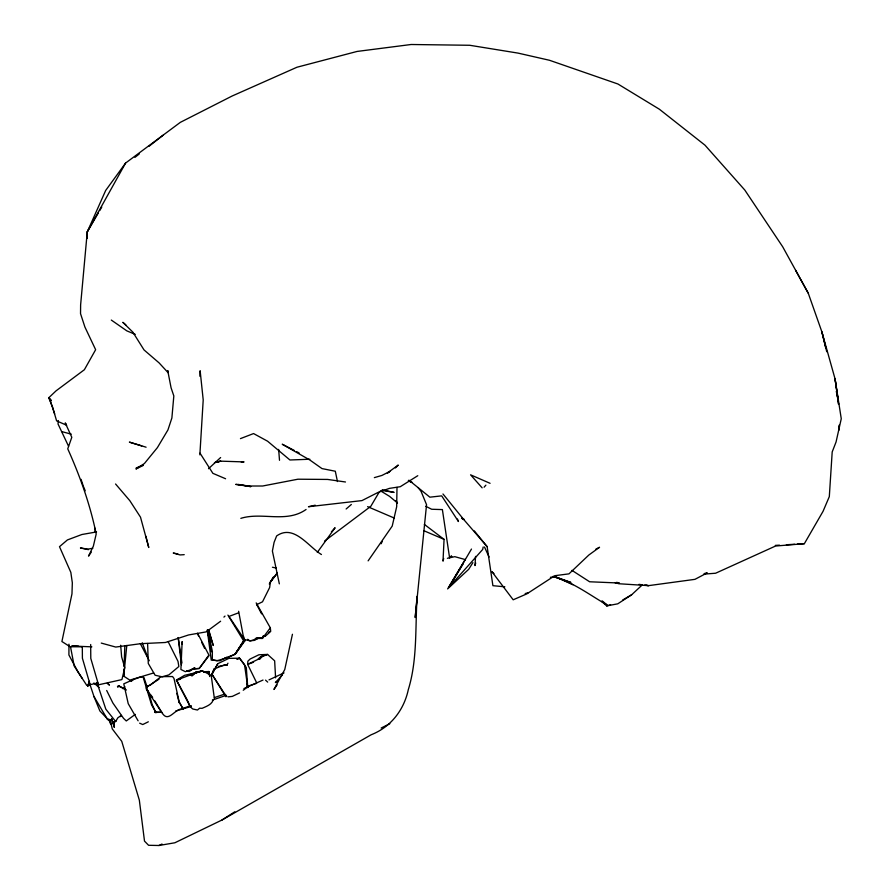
<?xml version="1.0" encoding="UTF-8"?>
<svg xmlns="http://www.w3.org/2000/svg" width="890" height="890" viewBox="0 0 890 890"><rect width="100%" height="100%" fill="white"/><g stroke="black" fill="none" stroke-linecap="round" stroke-linejoin="round"><path stroke-width="1.33" d="M87.242 238.464L87.264 231.878L105.676 190.471L125.59 163.07L180.347 122.342L232.145 96.009L296.982 67.228L357.09 51.442L411.147 44.5L469.742 45.279L518.002 53.1L549.497 60.275L617.905 83.994L659.356 109.214L704.991 145.181L744.785 190.026L782.677 246.753L808.242 293.177L821.882 331.859L835.065 378.929L841.261 418.734L836.055 441.996L832.194 451.942L829.313 496.62L823.061 511.305L804.349 543.69L775.568 546.026L715.616 573.227L703.578 574.15M68.964 644.16L68.908 654.973L77.997 671.917L86.775 685.4M95.063 532.098L95.119 528.248M396.996 487.409L396.673 506.766L392.212 526.101L368.126 560.856M153.647 672.962L129.806 680.116L123.743 676.155L123.988 669.247M124.088 666.488L124.823 645.762M199.861 376.259L200.139 370.741L203.209 399.933L199.861 454.846M424.352 524.399L444.066 539.362L443.009 561.156L443.698 558.508M269.681 631.633L268.535 632.846M475.572 556.372L474.982 565.573L475.694 563.025M110.416 721.167L112.274 728.91L121.752 741.337L139.341 800.166L144.503 841.117L148.574 845.289L158.932 845.5L174.874 842.774L221.933 820.035L371.197 734.751C390.866 727.074 403.971 709.931 408.31 689.639C417.599 659.412 415.096 627.439 417.132 596.289L415.185 617.515L426.555 504.708L421.137 491.491L418.055 487.531M58.284 420.547L58.039 424.018L68.552 446.224M125.59 163.07L87.264 231.878L80.623 304.858L80.534 313.658L84.928 327.086L95.642 349.703L84.372 369.728L56.059 390.844L48.739 397.797L52.621 407.197L56.593 420.859L66.683 425.264M123.743 676.155L126.792 645.439M183.173 709.141L178.845 701.409L176.821 693.343M839.292 425.02L838.658 430.371L839.237 425.82M483.181 546.994L482.692 549.453L448.983 587.222L471.478 549.052M116.156 721.011L115.711 721.568L105.832 709.197L96.899 682.408M275.589 677.835L274.654 660.814L267.545 654.428L262.761 655.785L259.98 657.51L259.758 658.522L247.631 664.352L256.732 682.953M292.443 634.27L284.767 669.502L273.942 689.461L277.09 684.922M213.211 699.929C211.709 704.713 206.258 706.471 202.097 708.318L199.649 708.206L197.458 710.02L192.796 709.007L191.506 707.939L189.882 706.115L176.465 680.094L184.53 675.332L199.783 671.783M111.717 718.975L114.365 727.186L114.02 721.923L114.365 727.186L111.717 718.975L109.704 721.612L110.683 724.149L110.393 721.367M89.022 682.485L87.598 686.357L89.478 681.262M225.949 696.77L211.931 674.208L214.09 668.957M226.093 696.191L211.954 674.264L214.112 669.013L224.625 664.785L227.384 665.142M381.12 543.745L382.322 541.343M211.931 674.208L217.727 663.729L228.908 658.344L239.532 658.2L244.505 664.552L247.765 687.547M211.954 674.264L217.761 663.795M227.962 663.206L226.983 664.886L218.362 666.421M87.264 231.878L98.323 212.966M99.702 210.607L101.772 207.059M379.173 492.126L370.796 506.332L324.516 541.131M465.17 559.565L447.626 588.913L468.696 569.311L472.913 562.636M269.281 584.007L273.453 577.098L270.415 581.971L269.648 587.511L262.517 601.796L256.587 604.699M448.983 587.222L463.201 563.759M243.76 641.201L235.16 654.217L224.325 658.455M243.048 642.28L235.16 654.217L245.151 640.511L229.464 617.193M113.575 723.27L116.112 720.589M91.303 552.089L88.533 556.116L93.372 546.104L96.198 534.033C90.168 504.619 80.044 476.217 67.751 448.838L71.801 437.279L65.237 422.928L66.394 424.519M208.282 655.885L199.238 668.457L192.14 669.08L194.743 668.29L185.343 671.683L180.904 669.458L182.15 641.568L182.194 644.26M317.296 552.434L335.096 527.737L331.38 531.853M256.175 602.886L270.315 627.828L262.45 638.352L257.488 638.119M277.09 573.115L270.415 581.971L277.202 573.427M264.341 635.95L262.272 638.43L257.677 638.041M484.116 487.197L485.884 485.15M116.334 720.355L117.869 717.785L121.34 715.393M282.586 674.754L275.377 682.563L277.747 681.173M425.765 506.288L431.672 509.258L442.386 509.592L449.572 557.696L451.419 555.794M395.427 467.929L398.253 465.058L387.373 473.013M193.019 675.065L195.8 672.25L202.508 670.771L211.219 675.51L214.446 699.073M244.75 689.172L245.34 688.626M223.924 617.104L224.981 616.102M601.807 601.451L606.691 605.912L617.771 603.821L631.622 594.787L642.535 584.674M208.516 468.707L220.631 457.538M120.428 716.628L121.452 715.705M122.898 688.682L124.956 686.869M131.164 681.428L133.233 679.615L140.064 677.179L143.145 677.112L151.522 704.735L155.972 712.756M346.132 508.991L351.35 504.485M199.761 672.05L195.8 672.25L192.663 674.943L190.493 674.931L176.465 680.094L187.2 699.896M245.529 688.37L246.207 688.115M134.913 157.385L139.229 153.992M148.975 146.327L163.026 135.28M220.62 621.22L206.168 631.889L188.613 634.948L165.395 642.491L140.676 643.681L115.745 647.063L101.26 643.081M239.599 692.91L232.29 696.403L228.029 696.859M387.639 473.013L389.853 471.422L381.921 475.438L374.345 477.63M243.237 690.24L244.116 689.639M195.8 672.25L191.128 675.343L190.493 674.931L192.095 676M194.665 667.945L189.192 671.538L186.778 670.704M147.718 686.435L159.032 679.137M221.933 820.035L234.782 811.791M417.777 475.705L400.278 486.708L389.364 488.388L377.705 492.604L361.974 500.592L308.474 506.733L315.205 505.197M135.28 714.381L126.269 720.956L123.499 718.297L112.863 702.978L106.689 690.495M622.766 599.949L631.622 594.787M148.33 721.801L142.734 724.549L139.652 723.169M449.572 557.696L451.886 556.472M194.688 667.789L192.54 668.913L199.238 668.457L209.139 655.518L197.591 633.324M226.728 657.254L219.797 660.781L211.242 660.102L207.259 629.953M242.803 641.679L245.151 640.511M595.866 549.119L599.548 547.272L588.869 555.004L568.977 573.861L554.793 575.697L526.836 593.875L513.185 599.793L491.981 571.769L493.961 573.583M381.165 728.02L389.82 723.715M143.123 465.47L135.97 469.008L144.414 463.512L157.397 447.626L167.943 429.915L171.881 417.989L173.828 395.939L171.069 387.773L167.72 370.551L168.132 372.71L159.088 362.886L144.035 349.937L132.821 332.103L122.842 322.325L125.846 324.861M257.054 638.953L254.051 640.433L249.567 640.733L247.654 639.298M158.932 845.5L162.013 844.043M306.071 509.481C286.38 523.409 262.049 511.761 240.834 518.347M269.025 679.871L284.021 672.885M263.017 680.049L243.916 688.56M133.233 679.615L123.777 683.843L128.227 703.678L138.106 720.811M237.063 659.201L239.499 658.133L246.308 667.522L247.732 687.358M237.185 659.134L239.499 658.133M136.17 467.951L143.201 465.058M181.304 678.124L176.465 680.094L180.537 679.281M188.558 675.165L202.508 670.771L194.988 673.218M259.98 657.51L267.545 654.428L258.901 654.773L250.135 659.023L247.887 661.148L247.631 664.352L253.561 662.238M240.456 438.614L253.572 433.564L267.567 441.195L289.929 459.985L309.831 459.229M118.96 685.956L117.525 686.502L118.96 685.956L125.034 689.038M226.405 695.268L212.343 700.107M228.741 616.536L238.565 612.821M181.771 708.752L190.905 705.625M214.379 697.604L224.803 694.044M246.975 686.468L256.42 683.409M119.16 686.323L117.669 686.769L119.16 686.323L126.447 690.017M175.642 711.077L191.372 706.382M525.189 593.585L528.36 592.651M606.691 605.912L610.573 604.788M256.765 639.076L250.368 640.9L244.628 639.543L243.126 635.249L238.631 611.274M216.671 462.244L220.698 461.154L244.071 461.91L241.335 462.277M214.446 462.655L220.698 461.154L215.369 462.244M190.015 706.093L190.749 706.059M97.922 682.93L90.124 684.666L82.403 658.244L82.314 647.141M87.498 685.778L90.101 685.2M95.297 684.043L97.9 683.464M447.381 558.297L454.801 556.673L465.414 559.61M704.702 573.394L707.261 572.86L694.945 579.346L648.554 585.642L618.839 583.74L614.912 582.605M96.565 531.931L81.88 534.512L67.418 539.93L59.496 546.683L70.833 572.37L72.335 582.817L71.968 593.875L61.911 641.523L70.088 646.752L82.325 646.796M92.827 548.284L87.776 549.13L80.434 547.962L88.477 549.664M263.396 636.139L265.81 635.805L270.716 631.377L270.315 627.828M110.772 722.001L110.171 721.534M203.899 672.173L208.994 671.583L209.717 676.534M262.75 636.306L265.287 636.027M550.398 577.276L555.727 576.942L570.935 582.472L553.091 576.409M184.219 554.67L180.058 554.926L173.239 553.035L177.855 553.958M775.323 545.403L779.473 545.158M786.382 544.747L794.67 544.257M797.429 544.09L804.349 543.69M189.882 706.115L190.649 706.07M203.721 671.85L208.994 671.583L209.562 675.521M203.732 671.694L208.994 671.583M154.771 712.412L161.435 712.312M91.859 646.841L71.756 646.029L78.498 646.173M154.816 712.167L161.758 712.2M257.855 638.052L262.272 638.43L257.399 637.896M504.841 586.81L492.904 585.687L487.142 546.649L474.348 530.941M111.461 719.754L107.445 719.287L94.006 696.592L89.1 681.929M345.476 481.991L327.598 479.432L297.916 479.209L262.65 486.007L248.866 486.007L235.772 484.36L250.813 486.641L238.042 484.382M638.976 584.363L641.712 584.73M644.449 585.097L648.554 585.642L645.895 585.164M381.999 490.39L394.103 492.404L382.288 489.834M111.272 719.954L107.445 719.287L109.748 720.856M272.429 567.241L276.378 568.054M552.801 576.542C572.693 581.793 589.514 594.921 607.202 605.011L602.141 600.872M616.659 582.327L619.318 583.028L589.614 581.771L571.947 570.368M61.955 431.661L71.267 434.142M183.184 709.007C175.274 707.472 168.966 723.081 162.581 713.591M146.094 447.203L129.384 442.119L141.733 445.912M463.89 519.048L461.721 518.292L463.801 519.593L487.142 546.649M135.247 334.362L126.858 330.88L111.306 320.066M225.593 478.753L212.877 473.335L200.028 453.188M367.603 506.644L394.359 518.091M423.673 530.64L444.066 539.362M490.079 483.315L470.576 474.826L482.157 487.842M555.727 576.942L572.96 584.741M408.477 480.422L412.059 482.269M294.279 450.451L282.23 444.221L309.909 460.052L321.98 468.585L335.308 471.233L337.455 481.546M296.693 451.697L299.107 452.943M408.388 480.678L410.702 482.069M380.442 490.779L389.52 496.331L397.474 503.006L395.905 500.77M321.435 554.526C308.396 546.716 293.834 523.732 276.623 535.958L274.087 542.377L272.396 551.043L279.338 583.84M409.022 480.266L429.859 497.176L441.685 495.864L458.45 521.529L457.449 519.015M109.414 684.911L107.278 683.142L109.192 685.033M226.149 695.802L226.783 696.347M93.873 682.997L99.124 687.503M265.554 680.138L267.679 682.107M109.904 721.467L99.869 710.943L94.006 696.592M51.331 400.533L48.739 397.797L51.32 400.7M115.567 483.993L129.818 500.67L140.498 517.157L148.752 547.495L145.904 536.258M442.975 493.983L463.801 519.593M150.243 694.2L152.657 697.393M162.425 713.524L146.205 688.882L146.594 686.235L150.243 685.178L160.957 676.656L172.549 676.534L173.995 678.458L179.424 702.989L178.845 701.409L183.307 709.263M82.058 678.202L74.193 666.009L70.544 646.93M227.907 615.09L243.571 640.767L234.949 654.317L227.729 657.565L216.904 660.781L212.298 659.657L212.365 651.413L207.926 630.176M154.849 700.919L161.735 712.378M795.627 270.338L808.242 293.177M256.531 604.21L261.593 613.855M140.309 643.637L149.275 660.747M168.143 641.668L178 661.359L178.845 666.51L168.889 674.876L162.125 676.834L155.105 675.232L148.274 663.439L147.618 643.503M197.324 633.435L198.548 635.927M201.585 642.168L204.622 648.398M54.657 413.906L49.517 398.709M155.85 712.49L152.201 704.58L148.174 690.506M484.483 546.994L489.066 556.995M143.98 677.568L147.451 687.948M187.835 701.064L190.126 706.716M83.66 486.941L85.206 490.768M142.233 642.814L147.94 657.888M81.046 479.332L83.148 485.662M208.483 630.131L213.255 645.506L208.727 629.931M826.743 351.728L821.882 331.859L825.798 348.057M837.201 395.305L838.591 404.282L835.065 378.929L837.857 398.008L836.289 391.4M246.83 683.787L247.72 687.603M207.459 630.476L211.486 651.78L207.615 629.931M178.256 637.54L181.96 663.072M178.167 637.607L181.438 664.919M120.673 645.239L121.618 656.831L124.767 667.689L121.908 679.593L98.512 684.81L90.791 658.4L90.68 644.516M278.648 449.406L279.505 460.297M262.761 655.785L259.824 659.156L258.267 658.667L262.761 655.785M257.188 637.985L255.141 638.62L262.45 638.352L257.188 637.985"/></g></svg>
